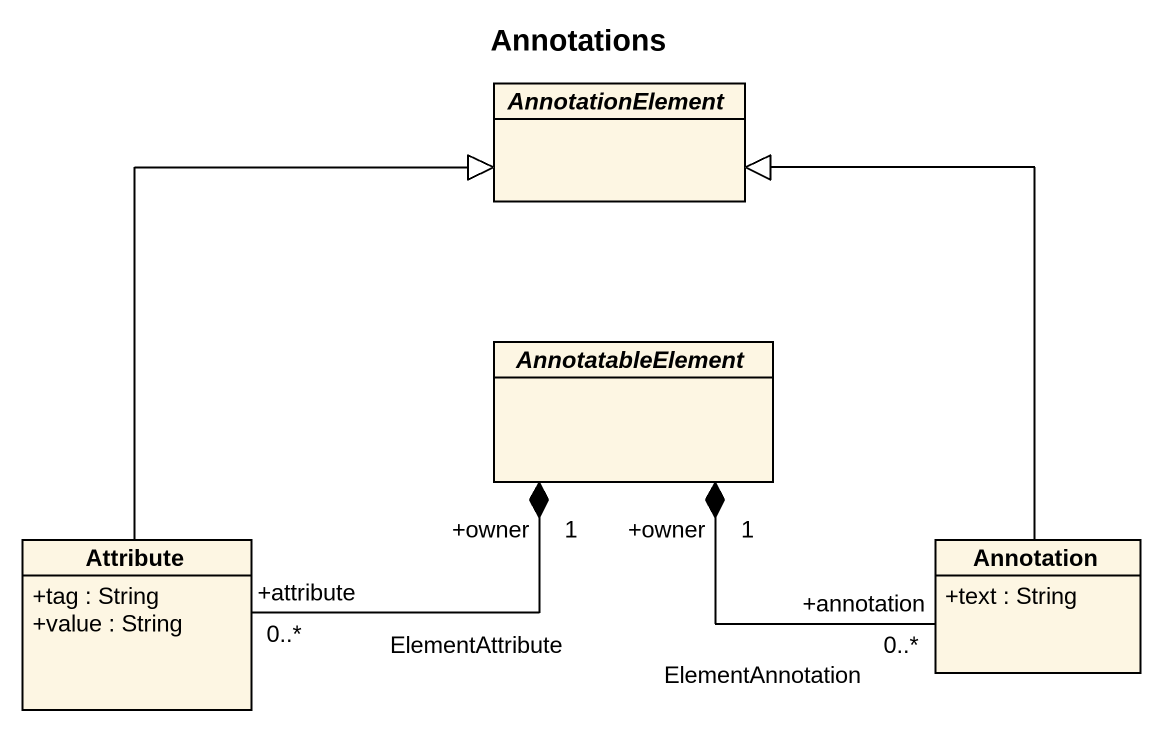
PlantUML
@startuml
title Annotations
hide circle
hide empty members
skinparam classAttributeIconSize 0
abstract class AnnotationElement
abstract class AnnotatableElement
class Attribute {
  +tag : String
  +value : String
}
class "Annotation" as Annotation_ {
  +text : String
}
AnnotatableElement "+owner\n1" *-left- "+attribute\n0..*" Attribute : ElementAttribute
AnnotatableElement "+owner\n1" *-right- "+annotation\n0..*" Annotation_ : ElementAnnotation
Attribute -up-|> AnnotationElement
Annotation_ -up-|> AnnotationElement
@enduml
